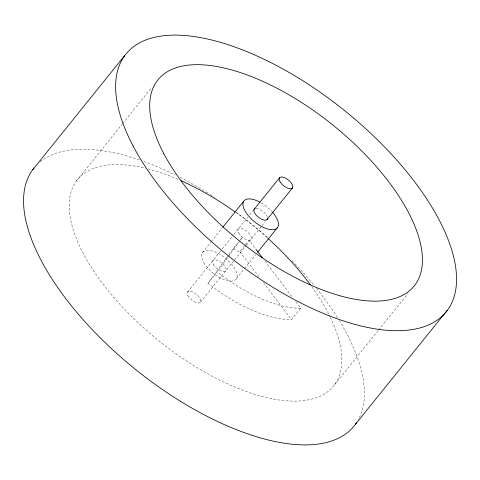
<?xml version="1.0" encoding="UTF-8"?>
<svg xmlns="http://www.w3.org/2000/svg" width="480" height="480" viewBox="0 0 480 480"><rect width="100%" height="100%" fill="white"/><g stroke="black" fill="none" stroke-linecap="round" stroke-linejoin="round"><path stroke-width="0.36" stroke-dasharray="2.4 1.8" d="M295.722 301.668L300.702 308.226L291.504 319.65A102.774 46.512 38.8 0 1 207.93 283.29L233.202 248.718L238.722 241.866M207.93 283.29L217.128 271.866L228.024 256.968M228.456 256.368L242.4 237.294L239.184 241.296M76.476 180.936L122.334 124.002M122.802 123.42L151.812 87.396M202.266 252.75L210.732 242.238M211.206 241.65L222.492 227.634M187.56 292.008L221.754 249.552M222.222 248.97L233.466 235.014M233.934 234.432L247.806 217.206M249.642 214.92L254.244 209.208M233.202 248.718A8.22 3.72 38.8 0 0 239.892 251.628L244.95 245.346M245.406 244.776L249.09 240.204L255.426 248.556M200.466 302.196L234.186 260.322M234.654 259.74L245.898 245.784M246.366 245.202L261.63 226.248M262.086 225.678L265.308 221.682M236.346 278.646L243.87 269.298M244.338 268.716L255.63 254.7M334.542 384.72L378.054 330.684M378.522 330.102L408 293.502M264.936 261.09L292.554 297.486M239.892 251.628L259.356 277.284M263.436 282.654L291.504 319.65M40.122 161.934A205.548 93.018 38.8 0 1 140.124 160.188M143.682 161.448A205.548 93.018 38.8 0 1 175.386 175.032M180.048 177.372A205.548 93.018 38.8 0 1 207.822 193.068M210.306 194.616A205.548 93.018 38.8 0 1 214.674 197.4M236.358 212.352A205.548 93.018 38.8 0 1 267.858 237.726M292.044 260.742A205.548 93.018 38.8 0 1 314.196 285.498M316.5 288.342A205.548 93.018 38.8 0 1 337.596 317.856M339.156 320.382A205.548 93.018 38.8 0 1 358.014 420.258M330.318 317.298A164.436 74.412 38.8 0 1 262.11 396.492A164.436 74.412 38.8 0 1 82.332 251.646A164.436 74.412 38.8 0 1 145.35 168.264M148.008 168.93A164.436 74.412 38.8 0 1 179.058 179.814M235.632 212.304A164.436 74.412 38.8 0 1 267.336 237.774M311.808 286.728A164.436 74.412 38.8 0 1 329.976 316.59M256.206 208.386A8.22 3.72 38.8 0 1 267.378 217.212M261.15 202.86A21.432 9.702 38.8 0 1 271.866 211.518M300.702 308.226A102.774 46.512 38.8 0 1 217.128 271.866M187.896 295.626A8.22 3.72 38.8 0 0 199.674 302.802A8.22 3.72 38.8 0 0 194.466 292.884A8.22 3.72 38.8 0 0 187.896 295.626M213.192 264.222A8.22 3.72 38.8 0 0 224.97 271.398A8.22 3.72 38.8 0 0 219.756 261.474A8.22 3.72 38.8 0 0 213.192 264.222M203.7 262.464A21.432 9.702 38.8 0 0 234.462 280.374A21.432 9.702 38.8 0 0 219.756 254.256A21.432 9.702 38.8 0 0 203.7 262.464M238.482 232.812A8.22 3.72 38.8 0 0 250.26 239.988A8.22 3.72 38.8 0 0 245.052 230.07A8.22 3.72 38.8 0 0 238.482 232.812"/><path stroke-width="0.72" d="M32.724 169.74L124.698 55.536M222.96 227.052L243.654 201.354M254.244 209.208L279.534 177.804M267.144 219.396L292.44 187.992M257.508 252.366L277.734 227.25M355.302 424.464L447.276 310.26M255.876 249.156L262.218 257.508M356.52 422.712A205.548 93.018 38.8 0 1 139.068 372.264A205.548 93.018 38.8 0 1 34.026 168.054M180.99 180.66A164.436 74.412 38.8 0 1 235.02 211.866M267.894 238.284A164.436 74.412 38.8 0 1 310.434 284.838M267.492 218.448A8.22 3.72 38.8 0 1 258.498 217.308A8.22 3.72 38.8 0 1 255.03 208.602M272.316 212.022A21.432 9.702 38.8 0 1 270.552 229.608A21.432 9.702 38.8 0 1 243.822 208.428A21.432 9.702 38.8 0 1 259.824 202.122M133.086 145.98A205.548 93.018 38.8 0 0 427.56 325.374A205.548 93.018 38.8 0 0 297.312 77.334A205.548 93.018 38.8 0 0 133.086 145.98M163.668 153.366A164.436 74.412 38.8 0 0 399.246 296.874A164.436 74.412 38.8 0 0 295.05 98.448A164.436 74.412 38.8 0 0 163.668 153.366M279.87 181.422A8.22 3.72 38.8 0 0 291.648 188.598A8.22 3.72 38.8 0 0 286.44 178.674A8.22 3.72 38.8 0 0 279.87 181.422"/></g></svg>
